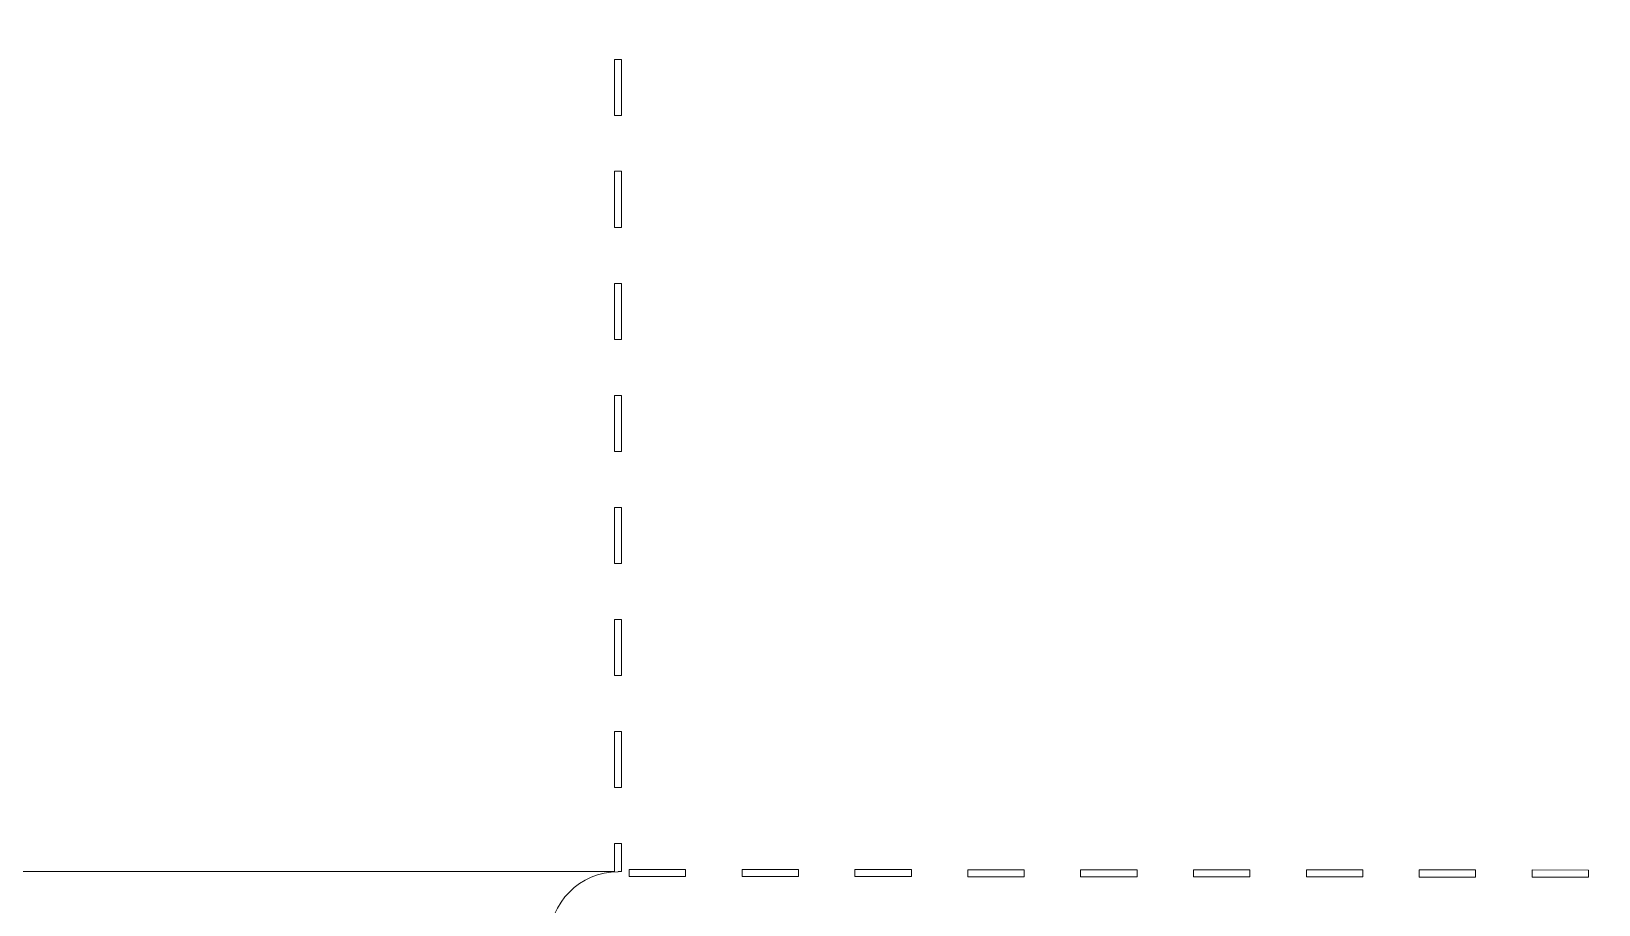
# Model space of a CAD drawing. Extents: x 13 to 948, y -975 to -268.
# Drawn here: x 489.9 to 741.9, y -759.3 to -618.9 of the extents above; entities that cross this region are included whole.
import ezdxf

# ---------------------------------------------------------------- set-up
doc = ezdxf.new("R2010")
doc.units = 0
doc.header["$MEASUREMENT"] = 0
doc.layers.add('Layer 1', color=7, linetype='Continuous', lineweight=0)

msp = doc.modelspace()

# ---------------------------------------------------------------- linework, layer by layer
at = {"layer": 'Layer 1'}
for points, knots in [([(937.67, -754.37), (937.67, -754.37), (937.67, -757.13), (937.67, -757.13), (937.67, -757.13), (936.53, -757.13), (936.53, -757.13), (936.53, -757.13), (936.53, -754.98), (936.53, -754.98), (936.53, -754.98), (936.45, -754.98), (936.45, -754.98), (936.45, -754.98), (936.45, -773.13), (936.45, -773.13), (936.45, -773.13), (936.42, -773.23), (936.42, -773.23), (936.42, -773.23), (936.42, -754.98), (936.42, -754.98), (936.42, -754.98), (930.74, -754.98), (930.74, -754.98), (930.74, -754.98), (930.74, -753.84), (930.74, -753.84), (930.74, -753.84), (937.24, -753.85), (937.24, -753.85), (937.24, -753.85), (937.24, -268.13), (937.24, -268.13), (937.24, -268.13), (585.77, -268.13), (585.77, -268.13), (585.77, -268.13), (585.77, -267.8), (585.77, -267.8), (585.77, -267.8), (584.81, -267.8), (584.81, -267.8), (584.81, -267.8), (584.81, -272.14), (584.81, -272.14), (584.81, -272.14), (583.68, -272.14), (583.68, -272.14), (583.68, -272.14), (583.68, -267.8), (583.68, -267.8), (583.68, -267.8), (233.17, -267.8), (233.17, -267.8), (233.17, -267.8), (233.17, -267.7), (233.17, -267.7), (233.17, -267.7), (231.67, -267.7), (231.67, -267.7), (231.67, -267.7), (231.67, -267.62), (231.67, -267.62), (231.67, -267.62), (194.12, -267.62), (194.12, -267.62), (189.36, -267.62), (184.7, -268.72), (180.48, -270.81), (180.33, -270.79), (180.19, -270.76), (180.05, -270.72), (180.01, -270.84), (179.96, -270.97), (179.92, -271.1), (178.75, -271.71), (177.61, -272.4), (176.52, -273.16), (171.9, -276.4), (165.53, -281), (157.98, -286.83), (75.27, -358.42), (123.19, -457.39), (13.49, -510.82), (123.19, -564.25), (75.27, -663.23), (157.98, -734.81), (165.57, -740.66), (171.95, -745.28), (176.58, -748.52), (181.7, -752.1), (187.79, -754.02), (194.04, -754.02), (194.04, -754.02), (231.67, -754.02), (231.67, -754.02), (231.67, -754.02), (231.67, -749.56), (231.67, -749.56), (231.67, -749.56), (232.61, -749.56), (232.61, -749.56), (232.61, -749.56), (232.61, -753.99), (232.61, -753.99), (232.61, -753.99), (583.68, -753.99), (583.68, -753.99), (583.68, -753.99), (583.68, -749.46), (583.68, -749.46), (583.68, -749.46), (584.81, -749.46), (584.81, -749.46), (584.81, -749.46), (584.81, -753.99), (584.81, -753.99), (584.81, -753.99), (584.25, -753.99), (584.25, -753.99), (584.25, -753.99), (584.25, -754), (584.25, -754), (578.12, -754.03), (573.17, -759.01), (573.17, -765.14), (573.17, -765.14), (573.17, -974.54), (573.17, -974.54), (573.17, -974.54), (584.25, -974.54), (584.25, -974.54), (584.25, -974.54), (584.25, -974.64), (584.25, -974.64), (584.25, -974.64), (584.94, -974.64), (584.94, -974.64), (584.94, -974.64), (588.59, -974.85), (594.96, -974.85), (596.36, -974.85), (597.89, -974.84), (599.54, -974.82), (600.97, -974.8), (602.48, -974.76), (604.08, -974.72), (621.83, -974.22), (649.87, -972.03), (679.28, -964.28), (679.8, -964.13), (680.33, -963.99), (680.87, -963.84), (682.82, -963.32), (684.78, -962.76), (686.73, -962.19), (687.31, -962.01), (687.91, -961.84), (688.49, -961.67), (694.87, -959.73), (701.26, -957.52), (707.58, -955), (709.47, -954.25), (711.33, -953.47), (713.2, -952.67), (717.19, -950.94), (721.12, -949.09), (725.02, -947.08), (726.08, -946.52), (727.16, -945.97), (728.22, -945.39), (729.98, -944.44), (731.72, -943.46), (733.45, -942.44), (734.35, -941.91), (735.25, -941.38), (736.15, -940.83), (736.98, -940.33), (737.8, -939.81), (738.62, -939.29), (739.95, -938.45), (741.26, -937.6), (742.54, -936.72), (749.1, -932.28), (755.33, -927.32), (761.12, -921.8), (761.12, -921.8), (764.53, -925.23), (771.38, -930.35), (774.03, -932.34), (777.18, -934.57), (780.85, -936.94), (784.86, -939.56), (789.49, -942.35), (794.74, -945.2), (799.76, -947.93), (805.32, -950.7), (811.46, -953.4), (811.84, -953.56), (812.22, -953.72), (812.6, -953.89), (813.4, -954.24), (814.21, -954.58), (815.04, -954.93), (816.42, -955.51), (817.84, -956.1), (819.29, -956.66), (819.88, -956.9), (820.46, -957.13), (821.04, -957.36), (822.57, -957.95), (824.11, -958.54), (825.7, -959.11), (826.6, -959.44), (827.51, -959.77), (828.44, -960.1), (852.72, -968.64), (883.55, -975.22), (920.95, -975.22), (925.99, -975.22), (931.16, -975.1), (936.45, -974.85), (936.45, -974.85), (936.44, -957.65), (936.44, -957.65), (936.44, -957.65), (936.44, -957.65), (936.45, -957.65), (936.45, -957.65), (936.45, -974.85), (936.45, -974.85), (936.45, -974.85), (936.53, -974.85), (936.53, -974.85), (936.53, -974.85), (936.53, -965.78), (936.53, -965.78), (936.53, -965.78), (937.67, -965.78), (937.67, -965.78), (937.67, -965.78), (937.67, -974.85), (937.67, -974.85), (937.67, -974.85), (947.59, -974.85), (947.59, -974.85), (947.59, -974.85), (947.59, -765.45), (947.59, -765.45), (947.59, -759.71), (943.24, -754.98), (937.67, -754.37)], [0, 0, 0, 0, 1, 1, 1, 2, 2, 2, 3, 3, 3, 4, 4, 4, 5, 5, 5, 6, 6, 6, 7, 7, 7, 8, 8, 8, 9, 9, 9, 10, 10, 10, 11, 11, 11, 12, 12, 12, 13, 13, 13, 14, 14, 14, 15, 15, 15, 16, 16, 16, 17, 17, 17, 18, 18, 18, 19, 19, 19, 20, 20, 20, 21, 21, 21, 22, 22, 22, 23, 23, 23, 24, 24, 24, 25, 25, 25, 26, 26, 26, 27, 27, 27, 28, 28, 28, 29, 29, 29, 30, 30, 30, 31, 31, 31, 32, 32, 32, 33, 33, 33, 34, 34, 34, 35, 35, 35, 36, 36, 36, 37, 37, 37, 38, 38, 38, 39, 39, 39, 40, 40, 40, 41, 41, 41, 42, 42, 42, 43, 43, 43, 44, 44, 44, 45, 45, 45, 46, 46, 46, 47, 47, 47, 48, 48, 48, 49, 49, 49, 50, 50, 50, 51, 51, 51, 52, 52, 52, 53, 53, 53, 54, 54, 54, 55, 55, 55, 56, 56, 56, 57, 57, 57, 58, 58, 58, 59, 59, 59, 60, 60, 60, 61, 61, 61, 62, 62, 62, 63, 63, 63, 64, 64, 64, 65, 65, 65, 66, 66, 66, 67, 67, 67, 68, 68, 68, 69, 69, 69, 70, 70, 70, 71, 71, 71, 72, 72, 72, 73, 73, 73, 74, 74, 74, 75, 75, 75, 76, 76, 76, 77, 77, 77, 78, 78, 78, 79, 79, 79, 80, 80, 80, 81, 81, 81, 82, 82, 82, 83, 83, 83, 84, 84, 84, 84]), ([(584.81, -632.38), (584.81, -632.38), (583.68, -632.38), (583.68, -632.38), (583.68, -632.38), (583.68, -623.38), (583.68, -623.38), (583.68, -623.38), (584.81, -623.38), (584.81, -623.38), (584.81, -623.38), (584.81, -632.38), (584.81, -632.38)], [0, 0, 0, 0, 1, 1, 1, 2, 2, 2, 3, 3, 3, 4, 4, 4, 4]), ([(584.81, -650.39), (584.81, -650.39), (583.68, -650.39), (583.68, -650.39), (583.68, -650.39), (583.68, -641.38), (583.68, -641.38), (583.68, -641.38), (584.81, -641.38), (584.81, -641.38), (584.81, -641.38), (584.81, -650.39), (584.81, -650.39)], [0, 0, 0, 0, 1, 1, 1, 2, 2, 2, 3, 3, 3, 4, 4, 4, 4]), ([(584.81, -668.4), (584.81, -668.4), (583.68, -668.4), (583.68, -668.4), (583.68, -668.4), (583.68, -659.4), (583.68, -659.4), (583.68, -659.4), (584.81, -659.4), (584.81, -659.4), (584.81, -659.4), (584.81, -668.4), (584.81, -668.4)], [0, 0, 0, 0, 1, 1, 1, 2, 2, 2, 3, 3, 3, 4, 4, 4, 4]), ([(584.81, -686.42), (584.81, -686.42), (583.68, -686.42), (583.68, -686.42), (583.68, -686.42), (583.68, -677.41), (583.68, -677.41), (583.68, -677.41), (584.81, -677.41), (584.81, -677.41), (584.81, -677.41), (584.81, -686.42), (584.81, -686.42)], [0, 0, 0, 0, 1, 1, 1, 2, 2, 2, 3, 3, 3, 4, 4, 4, 4]), ([(584.81, -704.43), (584.81, -704.43), (583.68, -704.43), (583.68, -704.43), (583.68, -704.43), (583.68, -695.42), (583.68, -695.42), (583.68, -695.42), (584.81, -695.42), (584.81, -695.42), (584.81, -695.42), (584.81, -704.43), (584.81, -704.43)], [0, 0, 0, 0, 1, 1, 1, 2, 2, 2, 3, 3, 3, 4, 4, 4, 4]), ([(584.81, -722.44), (584.81, -722.44), (583.68, -722.44), (583.68, -722.44), (583.68, -722.44), (583.68, -713.44), (583.68, -713.44), (583.68, -713.44), (584.81, -713.44), (584.81, -713.44), (584.81, -713.44), (584.81, -722.44), (584.81, -722.44)], [0, 0, 0, 0, 1, 1, 1, 2, 2, 2, 3, 3, 3, 4, 4, 4, 4]), ([(584.81, -740.45), (584.81, -740.45), (583.68, -740.45), (583.68, -740.45), (583.68, -740.45), (583.68, -731.45), (583.68, -731.45), (583.68, -731.45), (584.81, -731.45), (584.81, -731.45), (584.81, -731.45), (584.81, -740.45), (584.81, -740.45)], [0, 0, 0, 0, 1, 1, 1, 2, 2, 2, 3, 3, 3, 4, 4, 4, 4]), ([(595.09, -754.78), (595.09, -754.78), (586.02, -754.78), (586.02, -754.78), (586.02, -754.78), (586.02, -753.65), (586.02, -753.65), (586.02, -753.65), (595.09, -753.65), (595.09, -753.65), (595.09, -753.65), (595.09, -754.78), (595.09, -754.78)], [0, 0, 0, 0, 1, 1, 1, 2, 2, 2, 3, 3, 3, 4, 4, 4, 4]), ([(604.16, -753.65), (604.16, -753.65), (613.23, -753.66), (613.23, -753.66), (613.23, -753.66), (613.23, -754.79), (613.23, -754.79), (613.23, -754.79), (604.16, -754.79), (604.16, -754.79), (604.16, -754.79), (604.16, -753.65), (604.16, -753.65)], [0, 0, 0, 0, 1, 1, 1, 2, 2, 2, 3, 3, 3, 4, 4, 4, 4]), ([(622.3, -753.67), (622.3, -753.67), (631.38, -753.67), (631.38, -753.67), (631.38, -753.67), (631.38, -754.8), (631.38, -754.8), (631.38, -754.8), (622.3, -754.8), (622.3, -754.8), (622.3, -754.8), (622.3, -753.67), (622.3, -753.67)], [0, 0, 0, 0, 1, 1, 1, 2, 2, 2, 3, 3, 3, 4, 4, 4, 4]), ([(640.45, -753.68), (640.45, -753.68), (649.52, -753.68), (649.52, -753.68), (649.52, -753.68), (649.52, -754.82), (649.52, -754.82), (649.52, -754.82), (640.45, -754.81), (640.45, -754.81), (640.45, -754.81), (640.45, -753.68), (640.45, -753.68)], [0, 0, 0, 0, 1, 1, 1, 2, 2, 2, 3, 3, 3, 4, 4, 4, 4]), ([(658.59, -753.68), (658.59, -753.68), (667.66, -753.69), (667.66, -753.69), (667.66, -753.69), (667.66, -754.83), (667.66, -754.83), (667.66, -754.83), (658.59, -754.82), (658.59, -754.82), (658.59, -754.82), (658.59, -753.68), (658.59, -753.68)], [0, 0, 0, 0, 1, 1, 1, 2, 2, 2, 3, 3, 3, 4, 4, 4, 4]), ([(676.73, -753.7), (676.73, -753.7), (685.81, -753.7), (685.81, -753.7), (685.81, -753.7), (685.81, -754.83), (685.81, -754.83), (685.81, -754.83), (676.73, -754.83), (676.73, -754.83), (676.73, -754.83), (676.73, -753.7), (676.73, -753.7)], [0, 0, 0, 0, 1, 1, 1, 2, 2, 2, 3, 3, 3, 4, 4, 4, 4]), ([(694.88, -753.71), (694.88, -753.71), (703.95, -753.71), (703.95, -753.71), (703.95, -753.71), (703.95, -754.85), (703.95, -754.85), (703.95, -754.85), (694.88, -754.84), (694.88, -754.84), (694.88, -754.84), (694.88, -753.71), (694.88, -753.71)], [0, 0, 0, 0, 1, 1, 1, 2, 2, 2, 3, 3, 3, 4, 4, 4, 4]), ([(713.02, -753.72), (713.02, -753.72), (722.09, -753.72), (722.09, -753.72), (722.09, -753.72), (722.09, -754.86), (722.09, -754.86), (722.09, -754.86), (713.02, -754.86), (713.02, -754.86), (713.02, -754.86), (713.02, -753.72), (713.02, -753.72)], [0, 0, 0, 0, 1, 1, 1, 2, 2, 2, 3, 3, 3, 4, 4, 4, 4]), ([(731.16, -753.73), (731.16, -753.73), (740.24, -753.74), (740.24, -753.74), (740.24, -753.74), (740.24, -754.87), (740.24, -754.87), (740.24, -754.87), (731.16, -754.86), (731.16, -754.86), (731.16, -754.86), (731.16, -753.73), (731.16, -753.73)], [0, 0, 0, 0, 1, 1, 1, 2, 2, 2, 3, 3, 3, 4, 4, 4, 4])]:
    msp.add_open_spline(points, degree=3, knots=knots, dxfattribs=at)

doc.saveas('drawing.dxf')
